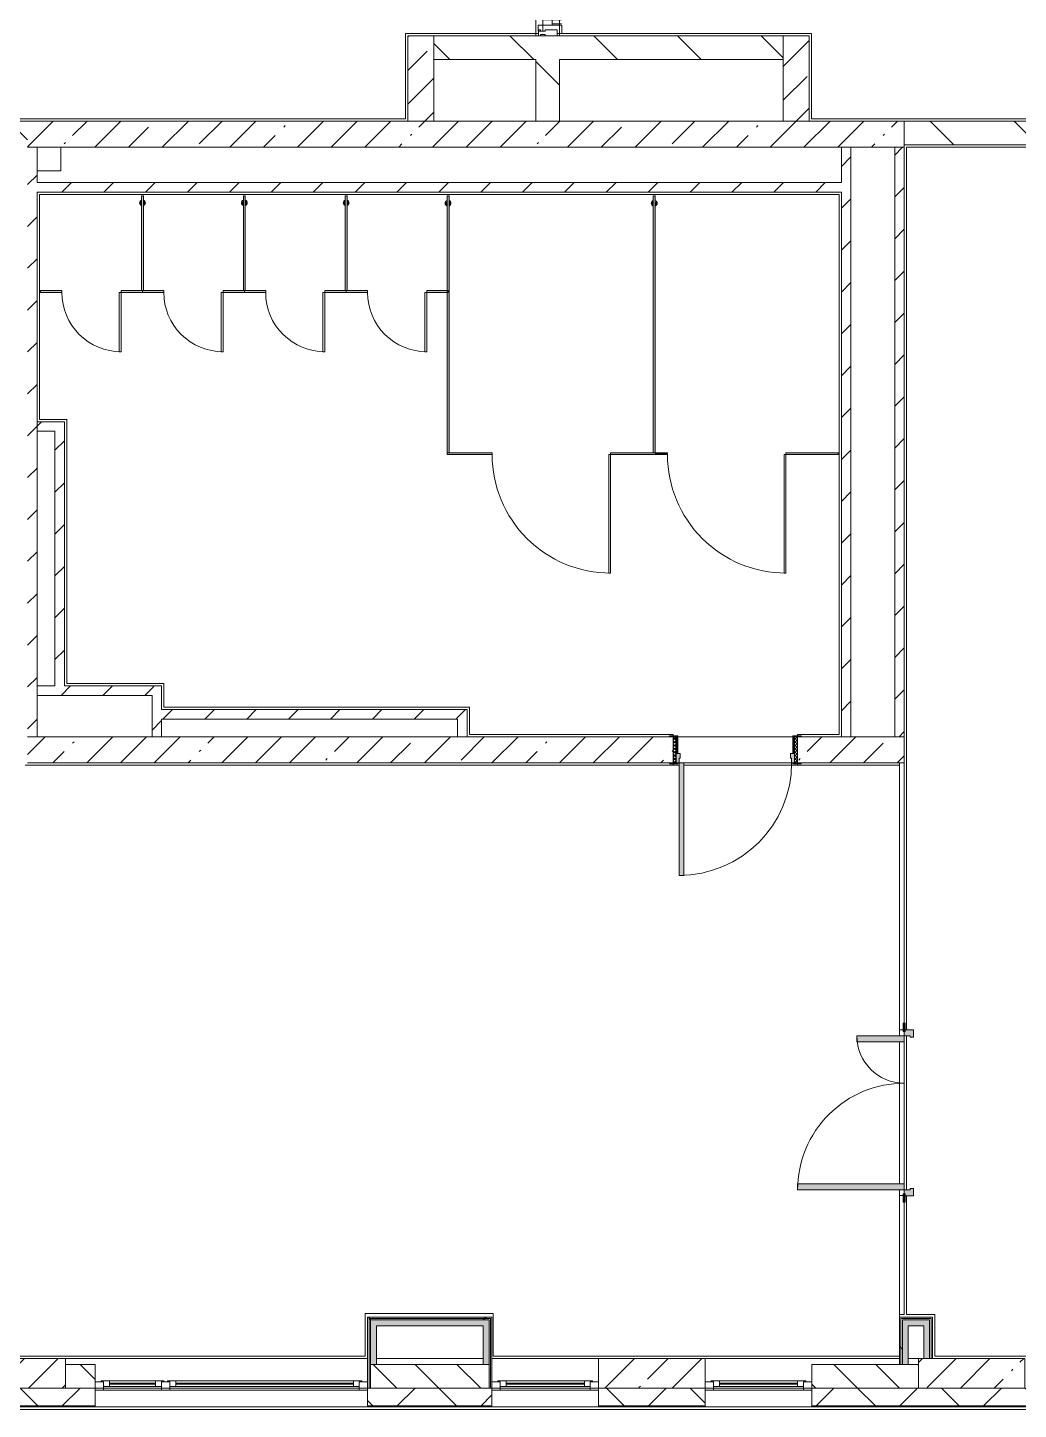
# Model space of a CAD drawing. Header units: millimetres. Extents: x 1311 to 195818, y -8553 to 29000.
# Drawn here: x 163018 to 171382, y -280 to 11389 of the extents above; entities that cross this region are included whole.
import ezdxf

# ---------------------------------------------------------------- set-up
doc = ezdxf.new("R2010")
doc.units = ezdxf.units.MM
for name, color, linetype, lineweight, true_color in [('A-DETL-GENF-4', 7, 'Continuous', 5, 0xaaaaaa), ('A-DOOR-1', 7, 'Continuous', 5, 0xaaaaaa), ('A-DOOR-2', 7, 'Continuous', 5, 0xe2e2e2), ('A-DOOR-FRAM-1', 7, 'Continuous', 5, 0xe2e2e2), ('A-DOOR-FRAM-2', 7, 'Continuous', 5, 0xaaaaaa), ('A-FLOR-1', 7, 'Continuous', 5, 0xaaaaaa), ('A-GENM-1', 7, 'Continuous', 5, 0xe2ddcd), ('I-WALL-2', 7, 'Continuous', 5, 0xe7e7e7)]:
    doc.layers.add(name, color=color, linetype=linetype, lineweight=lineweight, true_color=true_color)
for name, color, linetype, lineweight in [('A-DOOR', 7, 'Continuous', 5), ('A-GENM', 7, 'Continuous', 5), ('A-GLAZ-2', 7, 'Continuous', 5), ('A-GLAZ-CWMG-2', 7, 'Continuous', 5), ('A-WALL', 7, 'Continuous', 9), ('A-WALL-3', 7, 'Continuous', 5), ('I-WALL-4', 7, 'Continuous', 5), ('S-COLS-4', 7, 'Continuous', 5)]:
    doc.layers.add(name, color=color, linetype=linetype, lineweight=lineweight)
pattern_1 = [(45, (68808.4, 0), (-176.7767, 176.7767), [])]
pattern_2 = [(135, (68808.4, 0), (-353.5534, -353.5534), [])]
pattern_3 = [(45, (68808.4, 0), (-285.1231, 285.1231), []), (45, (69093.5, 0), (-285.1231, 285.1231), [504.031, -100.806, 16.764, -84.042])]
pattern_4 = [(45, (68808.4, 0), (-530.33, 530.33), []), (135, (68808.4, 0), (-530.33, -530.33), [])]

# ---------------------------------------------------------------- blocks, each defined once
blk = doc.blocks.new('110_Дверь_СКБ_1Ст_Внутренняя1 - Д-7а_л__950x2100h_Туалет-32220591-1_11_1_птичка')
at = {"layer": 'A-DOOR-1'}
h = blk.add_hatch(dxfattribs=at)
h.set_pattern_fill('FP_127', color=256, style=0, pattern_type=2)
h.set_pattern_definition([(135, (1776.41, 174.685), (-14.14214, -14.14214), []), (225, (1776.41, 174.685), (14.14214, -14.14214), [])])
h.paths.add_polyline_path([(537.5, 110), (512.5, 110), (512.5, -110), (537.5, -110)])
at = {"layer": 'A-DOOR-2'}
h = blk.add_hatch(color=256, dxfattribs=at)
h.paths.add_polyline_path([(512.5, 110), (487.5, 110), (487.5, 70), (477.5, 70), (477.5, 30), (512.5, 30)])
h.paths.add_polyline_path([(-462.5, 110), (-487.5, 110), (-487.5, 30), (-452.5, 30), (-452.5, 70), (-462.5, 70)])
at = {"layer": 'A-DOOR-FRAM-1'}
for points in [[(447.5, 1060), (447.5, 110), (487.5, 112), (487.5, 1060)], [(-499, 118), (-542.5, 118), (-542.5, 110), (-472.5, 110), (-472.5, 118), (-492.5, 118)], [(567.5, 118), (497.5, 118), (497.5, 110), (567.5, 110)], [(-487.5, 30), (-487.5, -110), (-472.5, -110), (-472.5, 30)], [(497.5, 30), (497.5, -110), (512.5, -110), (512.5, 30)], [(-542.5, -110), (-542.5, -118), (-472.5, -118), (-472.5, -110), (-512.5, -110)], [(512.5, -110), (497.5, -110), (497.5, -118), (567.5, -118), (567.5, -110), (537.5, -110)]]:
    blk.add_hatch(color=256, dxfattribs=at).paths.add_polyline_path(points)
at = {"layer": 'A-DOOR-FRAM-2'}
h = blk.add_hatch(dxfattribs=at)
h.set_pattern_fill('FP_128', color=256, style=0, pattern_type=2)
h.set_pattern_definition([(45, (-346.384, 174.685), (-14.1421, 14.1421), []), (135, (-346.384, 174.685), (-14.1421, -14.1421), [])])
h.paths.add_polyline_path([(-512.5, 110), (-512.5, -110), (-487.5, -110), (-487.5, 110)])
at = {"layer": 'A-DOOR-1'}
for p, q in [((487.5, 1060), (447.5, 1060)), ((447.5, 1060), (447.5, 110)), ((487.5, 110), (487.5, 1060)), ((447.5, 110), (487.5, 110))]:
    blk.add_line(p, q, dxfattribs=at)
blk.add_arc((487.5, 110), 950, 90, 180, dxfattribs=at)
at = {"layer": 'A-DOOR-FRAM-2'}
for p, q in [((-472.5, 118), (-542.5, 118)), ((-542.5, 118), (-542.5, 110)), ((-472.5, 110), (-472.5, 118)), ((567.5, 118), (497.5, 118)), ((497.5, 118), (497.5, 110)), ((567.5, 110), (567.5, 118)), ((-542.5, 110), (-472.5, 110)), ((-487.5, 110), (-512.5, 110)), ((-512.5, 110), (-512.5, -110)), ((-462.5, 110), (-487.5, 110)), ((-487.5, 110), (-487.5, 30)), ((-487.5, -110), (-487.5, 110)), ((-472.5, 110), (-487.5, 110)), ((-487.5, 110), (-487.5, 109)), ((-487.5, 109), (-472.5, 109)), ((-487.5, 30), (-452.5, 30)), ((-472.5, 30), (-487.5, 30)), ((-487.5, 30), (-487.5, -110)), ((-472.5, 109), (-472.5, 110)), ((-472.5, -110), (-472.5, 30)), ((-462.5, 70), (-462.5, 110)), ((-452.5, 70), (-462.5, 70)), ((-452.5, 30), (-452.5, 70)), ((487.5, 70), (477.5, 70)), ((477.5, 70), (477.5, 30)), ((477.5, 30), (512.5, 30)), ((487.5, 110), (487.5, 70)), ((512.5, 110), (487.5, 110)), ((512.5, 110), (497.5, 110)), ((497.5, 110), (497.5, 109)), ((497.5, 110), (567.5, 110)), ((497.5, 109), (512.5, 109)), ((512.5, 30), (497.5, 30)), ((497.5, 30), (497.5, -110)), ((512.5, 30), (512.5, 110)), ((537.5, 110), (512.5, 110)), ((512.5, 110), (512.5, -110)), ((512.5, 109), (512.5, 110)), ((512.5, -110), (512.5, 30)), ((537.5, -110), (537.5, 110)), ((-472.5, -110), (-542.5, -110)), ((-542.5, -110), (-542.5, -118)), ((-512.5, -110), (-487.5, -110)), ((-487.5, -110), (-472.5, -110)), ((-472.5, -118), (-472.5, -110)), ((497.5, -110), (512.5, -110)), ((567.5, -110), (497.5, -110)), ((497.5, -110), (497.5, -118)), ((512.5, -110), (537.5, -110)), ((567.5, -118), (567.5, -110)), ((-542.5, -118), (-472.5, -118)), ((497.5, -118), (567.5, -118))]:
    blk.add_line(p, q, dxfattribs=at)
blk = doc.blocks.new('131_Сантехническая перегородка 7 - СП-1-30858579-1_11_1_птичка')
at = {"layer": 'A-GENM-1'}
blk.add_hatch(color=256, dxfattribs=at).paths.add_polyline_path([(2166, 8), (-4, 8), (-4, -8), (2166, -8)])
at = {"layer": 'A-GENM'}
for p, q in [((2166, 8), (-4, 8)), ((-4, 8), (-4, -8)), ((2166, -8), (2166, 8)), ((-4, -8), (2166, -8))]:
    blk.add_line(p, q, dxfattribs=at)
at = {"layer": 'A-GENM', "flags": 128}
for points in [[(71, 8), (71, 9), (71, 9), (70, 9), (70, 10), (70, 10), (69, 11), (69, 11), (68, 12), (68, 12), (67, 12), (67, 13), (66, 13), (66, 13), (65, 14), (65, 14), (64, 14), (64, 14), (63, 14), (62, 15), (62, 15), (61, 15), (61, 15), (60, 15), (59, 15), (59, 15), (58, 15), (58, 15), (57, 15), (56, 15), (56, 15), (55, 15), (55, 15), (54, 14), (54, 14), (53, 14), (52, 14), (52, 13), (51, 13), (51, 13), (50, 13), (50, 12), (49, 12), (49, 11), (48, 11), (48, 11), (48, 10), (47, 10), (47, 9), (46, 9), (46, 8), (46, 8)], [(46, -8), (46, -9), (47, -9), (47, -9), (47, -10), (48, -10), (48, -11), (49, -11), (49, -12), (50, -12), (50, -12), (51, -13), (51, -13), (52, -13), (52, -14), (53, -14), (53, -14), (54, -14), (54, -14), (55, -15), (56, -15), (56, -15), (57, -15), (57, -15), (58, -15), (59, -15), (59, -15), (60, -15), (60, -15), (61, -15), (62, -15), (62, -15), (63, -15), (63, -14), (64, -14), (64, -14), (65, -14), (66, -13), (66, -13), (67, -13), (67, -13), (68, -12), (68, -12), (69, -11), (69, -11), (69, -11), (70, -10), (70, -10), (71, -9), (71, -9), (71, -8), (71, -8)]]:
    blk.add_lwpolyline(points, dxfattribs=at)
at = {"layer": 'A-GENM'}
for radius, start, end in [(24.6, 19.9113, 160.0887), (17.6, 45, 135), (17.6, 45, 135), (15.1, 45, 135), (24.6, 199.9113, 340.0887), (17.6, 225, 315), (17.6, 225, 315), (15.1, 225, 315)]:
    blk.add_arc((59, 0), radius, start, end, dxfattribs=at)
blk = doc.blocks.new('131_Сантехническая перегородка 6 - СП-1-30839354-1_11_1_птичка')
at = {"layer": 'A-GENM-1'}
blk.add_hatch(color=256, dxfattribs=at).paths.add_polyline_path([(800, 8), (0, 8), (0, -8), (800, -8)])
at = {"layer": 'A-GENM'}
for p, q in [((800, 8), (0, 8)), ((0, 8), (0, -8)), ((800, -8), (800, 8)), ((0, -8), (800, -8))]:
    blk.add_line(p, q, dxfattribs=at)
at = {"layer": 'A-GENM', "flags": 128}
for points in [[(71, 8), (71, 9), (71, 9), (70, 9), (70, 10), (70, 10), (69, 11), (69, 11), (68, 12), (68, 12), (67, 12), (67, 13), (66, 13), (66, 13), (65, 14), (65, 14), (64, 14), (64, 14), (63, 14), (62, 15), (62, 15), (61, 15), (61, 15), (60, 15), (59, 15), (59, 15), (58, 15), (58, 15), (57, 15), (56, 15), (56, 15), (55, 15), (55, 15), (54, 14), (54, 14), (53, 14), (52, 14), (52, 13), (51, 13), (51, 13), (50, 13), (50, 12), (49, 12), (49, 11), (48, 11), (48, 11), (48, 10), (47, 10), (47, 9), (46, 9), (46, 8), (46, 8)], [(46, -8), (46, -9), (47, -9), (47, -9), (47, -10), (48, -10), (48, -11), (49, -11), (49, -12), (50, -12), (50, -12), (51, -13), (51, -13), (52, -13), (52, -14), (53, -14), (53, -14), (54, -14), (54, -14), (55, -15), (56, -15), (56, -15), (57, -15), (57, -15), (58, -15), (59, -15), (59, -15), (60, -15), (60, -15), (61, -15), (62, -15), (62, -15), (63, -15), (63, -14), (64, -14), (64, -14), (65, -14), (66, -13), (66, -13), (67, -13), (67, -13), (68, -12), (68, -12), (69, -11), (69, -11), (69, -11), (70, -10), (70, -10), (71, -9), (71, -9), (71, -8), (71, -8)]]:
    blk.add_lwpolyline(points, dxfattribs=at)
at = {"layer": 'A-GENM'}
for radius, start, end in [(24.6, 19.9113, 160.0887), (17.6, 45, 135), (17.6, 45, 135), (15.1, 45, 135), (24.6, 199.9113, 340.0887), (17.6, 225, 315), (17.6, 225, 315), (15.1, 225, 315)]:
    blk.add_arc((59, 0), radius, start, end, dxfattribs=at)
blk = doc.blocks.new('131_Сантехническая перегородка_Дверь МГН - СД-1-30883454-1_11_1_птичка')
at = {"layer": 'A-GENM-1'}
for points in [[(10, 8), (-370, 8), (-367, -8), (10, -8)], [(1390, 8), (1010, 8), (1010, -8), (1390, -8)]]:
    blk.add_hatch(color=256, dxfattribs=at).paths.add_polyline_path(points)
at = {"layer": 'A-DOOR'}
for p, q in [((10, 1008), (26, 1008)), ((10, 8), (10, 1008)), ((26, 8), (26, 1008)), ((10, 8), (26, 8))]:
    blk.add_line(p, q, dxfattribs=at)
blk.add_arc((10, 8), 1000, 360, 90, dxfattribs=at)
at = {"layer": 'A-GENM'}
for p, q in [((10, 8), (-370, 8)), ((-370, 8), (-370, -8)), ((10, -8), (10, 8)), ((1390, 8), (1010, 8)), ((1010, 8), (1010, -8)), ((1390, -8), (1390, 8)), ((-370, -8), (10, -8)), ((1010, -8), (1390, -8))]:
    blk.add_line(p, q, dxfattribs=at)
blk = doc.blocks.new('120_Окно_СКБ_2Ст_Фрамуга сверху - 120_Окно_СКБ_2Ст_2300х2500_h_ ДОО-19727959-1_11_1_птичка')
at = {"layer": 'A-GLAZ-2'}
for p, q in [((-1150, -127), (-1150, -57)), ((-1150, -57), (-1080, -57)), ((1150, -57), (-1150, -57)), ((-1080, -57), (-1080, -127)), ((-1080, -57), (1080, -57)), ((520, -87), (-1080, -87)), ((-1080, -87), (-1080, -127)), ((-1030, -137), (-1030, -87)), ((-1030, -107), (470, -107)), ((470, -137), (470, -87)), ((520, -127), (520, -57)), ((520, -57), (590, -57)), ((520, -127), (520, -87)), ((590, -57), (590, -127)), ((1080, -87), (590, -87)), ((590, -87), (590, -127)), ((640, -137), (640, -87)), ((640, -107), (1030, -107)), ((1030, -137), (1030, -87)), ((1080, -127), (1080, -57)), ((1080, -57), (1150, -57)), ((1080, -127), (1080, -87)), ((1150, -57), (1150, -127)), ((-1080, -127), (-1150, -127)), ((-1150, -127), (-1100, -127)), ((-1080, -127), (-1100, -127)), ((-1100, -127), (-1100, -137)), ((-1100, -137), (540, -137)), ((540, -137), (-1100, -137)), ((470, -117), (-1030, -117)), ((590, -127), (520, -127)), ((540, -127), (520, -127)), ((540, -127), (570, -127)), ((540, -127), (570, -127)), ((540, -137), (540, -127)), ((590, -127), (570, -127)), ((570, -127), (570, -137)), ((570, -137), (1100, -137)), ((1100, -137), (570, -137)), ((1030, -117), (640, -117)), ((1150, -127), (1080, -127)), ((1100, -127), (1080, -127)), ((1100, -127), (1150, -127)), ((1100, -137), (1100, -127))]:
    blk.add_line(p, q, dxfattribs=at)
blk = doc.blocks.new('120_Окно_СКБ_1Ст - 120_Окно_СКБ_1Ст 900х2500_h_ с форточкой-V98-1_11_1_птичка')
at = {"layer": 'A-GLAZ-2'}
for p, q in [((-450, -127), (-450, -57)), ((-450, -57), (-380, -57)), ((450, -57), (-450, -57)), ((-380, -57), (-380, -127)), ((380, -87), (-380, -87)), ((-380, -87), (-380, -127)), ((-330, -137), (-330, -87)), ((-330, -107), (330, -107)), ((330, -137), (330, -87)), ((380, -127), (380, -57)), ((380, -57), (450, -57)), ((380, -127), (380, -87)), ((450, -57), (450, -127)), ((-380, -127), (-450, -127)), ((-450, -127), (-400, -127)), ((-380, -127), (-400, -127)), ((-400, -127), (-400, -137)), ((-400, -137), (400, -137)), ((400, -137), (-400, -137)), ((330, -117), (-330, -117)), ((450, -127), (380, -127)), ((400, -127), (380, -127)), ((400, -127), (450, -127)), ((400, -137), (400, -127))]:
    blk.add_line(p, q, dxfattribs=at)
blk = doc.blocks.new('BSC_Колонна _Прямоугольная - 250х900-23282983-1_11_1_птичка')
at = {"layer": 'S-COLS-4'}
h = blk.add_hatch(dxfattribs=at)
h.set_pattern_fill('FP_161', color=256, style=0, pattern_type=2)
h.set_pattern_definition([(45, (-99480, -25), (-285.1231, 285.1231), []), (45, (-99194.88, -25), (-285.1231, 285.1231), [504.031, -100.806, 16.764, -84.042])])
h.paths.add_polyline_path([(-27, -125), (450, -125), (450, 125), (-450, 125), (-450, -125)])
for p, q in [((450, 125), (-450, 125)), ((-450, 125), (-450, -125)), ((450, -125), (450, 125)), ((-450, -125), (450, -125))]:
    blk.add_line(p, q, dxfattribs=at)
blk = doc.blocks.new('BSC_Колонна _Прямоугольная - 250х900-V135-1_11_1_птичка')
at = {"layer": 'S-COLS-4'}
h = blk.add_hatch(dxfattribs=at)
h.set_pattern_fill('FP_167', color=256, style=0, pattern_type=2)
h.set_pattern_definition([(45, (-94080, -25), (-285.1231, 285.1231), []), (45, (-93794.88, -25), (-285.1231, 285.1231), [504.031, -100.806, 16.764, -84.042])])
h.paths.add_polyline_path([(-196, -125), (450, -125), (450, 125), (-450, 125), (-450, -125)])
for p, q in [((450, 125), (-450, 125)), ((-450, 125), (-450, -125)), ((450, -125), (450, 125)), ((-450, -125), (450, -125))]:
    blk.add_line(p, q, dxfattribs=at)
blk = doc.blocks.new('BSC_Колонна _Прямоугольная - 250х900-V136-1_11_1_птичка')
at = {"layer": 'S-COLS-4'}
h = blk.add_hatch(dxfattribs=at)
h.set_pattern_fill('FP_168', color=256, style=0, pattern_type=2)
h.set_pattern_definition([(45, (-102180, -25), (-285.1231, 285.1231), []), (45, (-101894.88, -25), (-285.1231, 285.1231), [504.031, -100.806, 16.764, -84.042])])
h.paths.add_polyline_path([(58, -125), (450, -125), (450, 125), (-450, 125), (-450, -125)])
for p, q in [((450, 125), (-450, 125)), ((-450, 125), (-450, -125)), ((450, -125), (450, 125)), ((-450, -125), (450, -125))]:
    blk.add_line(p, q, dxfattribs=at)
blk = doc.blocks.new('131_Сантехническая перегородка_Дверь 5 - СД-1-30835617-1_11_1_птичка')
at = {"layer": 'A-GENM-1'}
for points in [[(250, 8), (70, 8), (70, -8), (250, -8)], [(839, 8), (750, 8), (750, -8), (930, -8), (930, 8)]]:
    blk.add_hatch(color=256, dxfattribs=at).paths.add_polyline_path(points)
at = {"layer": 'A-DOOR'}
for p, q in [((266, 508), (250, 508)), ((250, 8), (250, 508)), ((266, 8), (266, 508)), ((266, 8), (250, 8))]:
    blk.add_line(p, q, dxfattribs=at)
blk.add_arc((250, 8), 500, 360, 90, dxfattribs=at)
at = {"layer": 'A-GENM'}
for p, q in [((250, 8), (70, 8)), ((70, 8), (70, -8)), ((250, -8), (250, 8)), ((930, 8), (750, 8)), ((750, 8), (750, -8)), ((930, -8), (930, 8)), ((70, -8), (250, -8)), ((750, -8), (930, -8))]:
    blk.add_line(p, q, dxfattribs=at)
blk = doc.blocks.new('120_Окно_СКБ_1Ст - 120_Окно_СКБ_1Ст 900х2500_h_ с форточкой-22876038-1_11_1_птичка')
at = {"layer": 'A-GLAZ-2'}
for p, q in [((-450, -127), (-450, -57)), ((-450, -57), (-380, -57)), ((450, -57), (-450, -57)), ((-380, -57), (-380, -127)), ((380, -87), (-380, -87)), ((-380, -87), (-380, -127)), ((-330, -137), (-330, -87)), ((-330, -107), (330, -107)), ((330, -137), (330, -87)), ((380, -127), (380, -57)), ((380, -57), (450, -57)), ((380, -127), (380, -87)), ((450, -57), (450, -127)), ((-380, -127), (-450, -127)), ((-450, -127), (-400, -127)), ((-380, -127), (-400, -127)), ((-400, -127), (-400, -137)), ((-400, -137), (400, -137)), ((400, -137), (-400, -137)), ((330, -117), (-330, -117)), ((450, -127), (380, -127)), ((400, -127), (380, -127)), ((400, -127), (450, -127)), ((400, -137), (400, -127))]:
    blk.add_line(p, q, dxfattribs=at)
blk = doc.blocks.new('110_Дверь_СКБ_2Ст - Д-5_п__в составе перегородки _не входит в спец__-32680960-1_11_1_птичка')
at = {"layer": 'A-DOOR-2'}
for points in [[(-638, 0), (-588, 0), (-588, 901), (-638, 901), (-638, 40)], [(612, 0), (662, 0), (662, 401), (612, 401), (612, 40)]]:
    blk.add_hatch(color=256, dxfattribs=at).paths.add_polyline_path(points)
h = blk.add_hatch(color=256, dxfattribs=at)
h.paths.add_polyline_path([(-688, 0), (-688, -79), (-628, -79), (-628, -49), (-638, -49), (-638, 0)])
h.paths.add_polyline_path([(652, -79), (712, -79), (712, 0), (662, 0), (662, -49), (652, -49)])
at = {"layer": 'A-DOOR-FRAM-1'}
for points in [[(-743, 3), (-743, 0), (-672, 0), (-672, 8), (-743, 8)], [(698, 0), (768, 0), (768, 8), (698, 8)], [(-743, -9), (-688, -9), (-688, -1), (-743, -1)], [(712, -9), (768, -9), (768, -1), (712, -1)]]:
    blk.add_hatch(color=256, dxfattribs=at).paths.add_polyline_path(points)
at = {"layer": 'A-DOOR-1'}
for p, q in [((-638, 901), (-638, 0)), ((-588, 901), (-638, 901)), ((-588, 0), (-588, 901)), ((662, 401), (612, 401)), ((612, 401), (612, 0)), ((662, 0), (662, 401)), ((-638, 0), (-588, 0)), ((612, 0), (662, 0))]:
    blk.add_line(p, q, dxfattribs=at)
for centre, radius, start, end in [((-638, 0), 900, 0, 90), ((662, 0), 400, 90, 180)]:
    blk.add_arc(centre, radius, start, end, dxfattribs=at)
at = {"layer": 'A-DOOR-FRAM-2'}
for p, q in [((-672, 8), (-743, 8)), ((-743, 8), (-743, 0)), ((-743, 0), (-672, 0)), ((-638, 0), (-688, 0)), ((-688, 0), (-688, -79)), ((-672, 0), (-688, 0)), ((-688, 0), (-688, -1)), ((-672, 0), (-672, 8)), ((-672, -1), (-672, 0)), ((-638, -49), (-638, 0)), ((662, 0), (662, -49)), ((712, 0), (662, 0)), ((768, 8), (698, 8)), ((698, 8), (698, 0)), ((712, 0), (698, 0)), ((698, 0), (698, -1)), ((698, 0), (768, 0)), ((712, -79), (712, 0)), ((712, -1), (712, 0)), ((768, 0), (768, 8)), ((-672, -1), (-743, -1)), ((-743, -1), (-743, -9)), ((-743, -9), (-672, -9)), ((-688, -79), (-628, -79)), ((-688, -1), (-672, -1)), ((-672, -9), (-672, -1)), ((-628, -49), (-638, -49)), ((-628, -79), (-628, -49)), ((662, -49), (652, -49)), ((652, -49), (652, -79)), ((652, -79), (712, -79)), ((698, -1), (712, -1)), ((768, -1), (698, -1)), ((698, -1), (698, -9)), ((698, -9), (768, -9)), ((768, -9), (768, -1))]:
    blk.add_line(p, q, dxfattribs=at)
blk = doc.blocks.new('131_Сантехническая перегородка_Дверь 5 - СД-1-V189-1_11_1_птичка')
at = {"layer": 'A-GENM-1'}
for points in [[(250, 8), (78, 8), (78, -8), (250, -8)], [(922, 8), (750, 8), (750, -8), (930, -8), (930, 8)]]:
    blk.add_hatch(color=256, dxfattribs=at).paths.add_polyline_path(points)
at = {"layer": 'A-DOOR'}
for p, q in [((266, 508), (250, 508)), ((250, 8), (250, 508)), ((266, 8), (266, 508)), ((266, 8), (250, 8))]:
    blk.add_line(p, q, dxfattribs=at)
blk.add_arc((250, 8), 500, 360, 90, dxfattribs=at)
at = {"layer": 'A-GENM'}
for p, q in [((250, 8), (70, 8)), ((70, 8), (70, -8)), ((250, -8), (250, 8)), ((930, 8), (750, 8)), ((750, 8), (750, -8)), ((930, -8), (930, 8)), ((70, -8), (250, -8)), ((750, -8), (930, -8))]:
    blk.add_line(p, q, dxfattribs=at)
blk = doc.blocks.new('131_Сантехническая перегородка_Дверь МГН 2 - СД-1-30897608-1_11_1_птичка')
at = {"layer": 'A-GENM-1'}
for points in [[(-270, 8), (-430, 8), (-430, -8), (10, -8), (10, 8)], [(1010, 8), (1010, -8), (1110, -8), (1110, 8)]]:
    blk.add_hatch(color=256, dxfattribs=at).paths.add_polyline_path(points)
at = {"layer": 'A-DOOR'}
for p, q in [((10, 1008), (26, 1008)), ((10, 8), (10, 1008)), ((26, 8), (26, 1008)), ((10, 8), (26, 8))]:
    blk.add_line(p, q, dxfattribs=at)
blk.add_arc((10, 8), 1000, 360, 90, dxfattribs=at)
at = {"layer": 'A-GENM'}
for p, q in [((10, 8), (-430, 8)), ((-430, 8), (-430, -8)), ((10, -8), (10, 8)), ((1110, 8), (1010, 8)), ((1010, 8), (1010, -8)), ((1110, -8), (1110, 8)), ((-430, -8), (10, -8)), ((1010, -8), (1110, -8))]:
    blk.add_line(p, q, dxfattribs=at)
blk = doc.blocks.new('Дверь_Витражная_остекление_ - ВВ-7 остекление-32349468-1_11_1_птичка')
at = {"layer": 'A-DETL-GENF-4'}
for p, q in [((-815, -20), (-860, -20)), ((-860, -177), (-860, -20)), ((-815, -20), (-860, -20)), ((-860, -20), (-860, -177)), ((-860, -100), (-815, -100)), ((-850, -177), (-850, -100)), ((-815, -177), (-815, -20)), ((-815, -177), (-815, -20)), ((-806, -177), (-806, -100)), ((856, -800), (856, -100)), ((865, -880), (865, -20)), ((865, -20), (865, -880)), ((900, -100), (865, -100)), ((900, -800), (900, -140)), ((910, -880), (910, -140)), ((910, -880), (910, -140)), ((910, -800), (865, -800)), ((910, -880), (865, -880)), ((865, -880), (910, -880))]:
    blk.add_line(p, q, dxfattribs=at)
at = {"layer": 'A-DOOR-1'}
for p, q in [((-910, 20), (-860, 20)), ((-910, -20), (-910, 20)), ((-860, 20), (-860, -20)), ((860, 20), (910, 20)), ((860, -20), (860, 20)), ((910, 20), (910, -20)), ((-860, -20), (-910, -20)), ((-860, -177), (-860, -20)), ((860, -880), (860, -20)), ((910, -20), (860, -20))]:
    blk.add_line(p, q, dxfattribs=at)
for centre, start, end in [((-860, -20), 275.9846, 0), ((860, -20), 180, 196.2865), ((860, -20), 225.3923, 270)]:
    blk.add_arc(centre, 860, start, end, dxfattribs=at)
blk = doc.blocks.new('Прямоугольный импост - Импост структурный с накладкой - 160мм Темный-V204-1_11_1_птичка')
at = {"layer": 'A-GLAZ-CWMG-2'}
for p, q in [((-50, 0), (-50, 17)), ((-50, 17), (0, 17)), ((-40, 0), (-50, 0)), ((-40, -40), (-40, 0)), ((0, 0), (-10, 0)), ((-10, 0), (-10, -40)), ((0, 17), (0, 0)), ((-50, -140), (-50, -40)), ((-50, -40), (-40, -40)), ((-10, -40), (0, -40)), ((0, -40), (0, -140)), ((0, -140), (-50, -140))]:
    blk.add_line(p, q, dxfattribs=at)

msp = doc.modelspace()

# ---------------------------------------------------------------- hatches: boundary and pattern name
at = {"layer": 'A-WALL-3'}
h = msp.add_hatch(dxfattribs=at)
h.set_pattern_fill('FP_102', color=256, style=0, pattern_type=2)
h.set_pattern_definition([(135, (68808.4, 0), (-176.7767, -176.7767), [])])
h.paths.add_polyline_path([(192538.4, -100), (192538.4, 100), (192338.4, 100), (192338.4, -100), (192397.3, -100)])
h.paths.add_polyline_path([(160835.3, -100), (161538.4, -100), (161538.4, 100), (160738.4, 100), (160738.4, -100)])
h.paths.add_polyline_path([(163588.4, -100), (163588.4, 100), (163338.4, 100), (163338.4, -100)])
h.paths.add_polyline_path([(165913.4, -100), (166913.4, -100), (166913.4, 100), (165913.4, 100), (165913.4, 70.9)])
h.paths.add_polyline_path([(169638.4, -100), (170538.4, -100), (170538.4, 100), (169638.4, 100), (169638.4, 82.2)])
h.paths.add_polyline_path([(171688.4, -100), (171688.4, 100), (171438.4, 100), (171438.4, -100)])
h.paths.add_polyline_path([(173988.4, -100), (175038.4, -100), (175038.4, 100), (173988.4, 100), (173988.4, -27.9)])
h.paths.add_polyline_path([(189938.4, -100), (190038.4, -100), (190038.4, 100), (189938.4, 100), (189938.4, -11)])
h.paths.add_polyline_path([(178378.4, -100), (178638.4, -100), (178638.4, 100), (178288.4, 100), (178288.4, -100), (178358.4, -100)])
h.paths.add_polyline_path([(188138.4, -100), (188138.4, 100), (187638.4, 100), (187638.4, -100), (187755.8, -100)])
h.paths.add_polyline_path([(179538.4, -100), (180438.4, -100), (180438.4, 100), (179538.4, 100), (179538.4, -55)])
h.paths.add_polyline_path([(182488.4, -100), (182488.4, 100), (182238.4, 100), (182238.4, -100)])
h.paths.add_polyline_path([(185838.4, -100), (185838.4, 100), (184788.4, 100), (184788.4, -100), (184971, -100)])
h = msp.add_hatch(dxfattribs=at)
h.set_pattern_fill('FP_120', color=256, style=0, pattern_type=2)
h.set_pattern_definition([(45, (68808.4, 0), (-353.5534, 353.5534), []), (135, (68808.4, 0), (-353.5534, -353.5534), [])])
h.paths.add_polyline_path([(189038.4, -250), (190038.4, -250), (190038.4, -100), (189038.4, -100), (189038.4, -210)])
h.paths.add_polyline_path([(158018.4, -250), (159838.4, -250), (159838.4, -100), (158018.4, -100)])
h.paths.add_polyline_path([(192338.4, -250), (193888.4, -250), (193888.4, -100), (192338.4, -100), (192338.4, -210)])
h.paths.add_polyline_path([(179538.4, -250), (180438.4, -250), (180438.4, -100), (179538.4, -100), (179538.4, -210)])
h.paths.add_polyline_path([(176158.4, -250), (176838.4, -250), (176838.4, -100), (175938.4, -100), (175938.4, -250), (176038.4, -250)])
h.paths.add_polyline_path([(181338.4, -250), (182488.4, -250), (182488.4, -100), (181338.4, -100), (181338.4, -210)])
h.paths.add_polyline_path([(184788.4, -250), (185838.4, -250), (185838.4, -100), (184788.4, -100), (184788.4, -210)])
h.paths.add_polyline_path([(186738.4, -250), (188138.4, -250), (188138.4, -100), (186738.4, -100), (186738.4, -210)])
h.paths.add_polyline_path([(178472.9, -250), (178638.4, -250), (178638.4, -100), (178288.4, -100), (178288.4, -250)])
h.paths.add_polyline_path([(163588.4, -250), (163588.4, -100), (162438.4, -100), (162438.4, -250), (162691.9, -250)])
h.paths.add_polyline_path([(174759.7, -250), (175038.4, -250), (175038.4, -100), (173988.4, -100), (173988.4, -250)])
h.paths.add_polyline_path([(165888.4, -250), (166938.4, -250), (166938.4, -100), (165888.4, -100), (165888.4, -210)])
h.paths.add_polyline_path([(171046.6, -250), (171688.4, -250), (171688.4, -100), (169638.4, -100), (169638.4, -250), (170118.3, -250)])
h.paths.add_polyline_path([(168738.4, -250), (168738.4, -100), (167838.4, -100), (167838.4, -250), (168261.7, -250)])
h.paths.add_polyline_path([(160835.3, -250), (161538.4, -250), (161538.4, -100), (160738.4, -100), (160738.4, -250)])
at = {"layer": 'I-WALL-2'}
for points in [[(165913.4, 100), (165963.4, 100), (165963.4, 475), (165913.4, 475), (165913.4, 113.3)], [(166863.4, 425), (166913.4, 425), (166913.4, 475), (165963.4, 475), (165963.4, 425), (166405.1, 425)], [(170403.4, 100), (170453.4, 100), (170453.4, 475), (170403.4, 475), (170403.4, 150)], [(170583.4, 425), (170633.4, 425), (170633.4, 475), (170453.4, 475), (170453.4, 425), (170582.4, 425)], [(166913.4, 100), (166913.4, 425), (166863.4, 425), (166863.4, 100)], [(170633.4, 150), (170633.4, 425), (170583.4, 425), (170583.4, 150)]]:
    msp.add_hatch(color=256, dxfattribs=at).paths.add_polyline_path(points)
at = {"layer": 'I-WALL-4'}
h = msp.add_hatch(dxfattribs=at)
h.set_pattern_fill('FP_119', color=256, style=0, pattern_type=2)
h.set_pattern_definition(pattern_2)
h.paths.add_polyline_path([(167508.4, 10600), (167508.4, 11320), (167308.4, 11320), (167308.4, 10600)])
h.paths.add_polyline_path([(167508.4, 13220), (167508.4, 13400), (167308.4, 13400), (167308.4, 13220), (167424.8, 13220)])
h = msp.add_hatch(dxfattribs=at)
h.set_pattern_fill('FP_101', color=256, style=0, pattern_type=2)
h.set_pattern_definition(pattern_3)
h.paths.add_polyline_path([(166228.7, 10600), (166447.4, 10600), (166447.4, 11320), (166227.4, 11320), (166227.4, 10600)])
h = msp.add_hatch(dxfattribs=at)
h.set_pattern_fill('FP_119', color=256, style=0, pattern_type=2)
h.set_pattern_definition(pattern_2)
h.paths.add_polyline_path([(167308.4, 11120), (167308.4, 11320), (166447.4, 11320), (166447.4, 11120)])
h = msp.add_hatch(dxfattribs=at)
h.set_pattern_fill('FP_119', color=256, style=0, pattern_type=2)
h.set_pattern_definition(pattern_2)
h.paths.add_polyline_path([(167528.4, 11120), (169397.4, 11120), (169397.4, 11320), (167508.4, 11320), (167508.4, 11120)])
h = msp.add_hatch(dxfattribs=at)
h.set_pattern_fill('FP_101', color=256, style=0, pattern_type=2)
h.set_pattern_definition(pattern_3)
h.paths.add_polyline_path([(169617.4, 10600), (169617.4, 11320), (169397.4, 11320), (169397.4, 10600)])
h = msp.add_hatch(dxfattribs=at)
h.set_pattern_fill('FP_119', color=256, style=0, pattern_type=2)
h.set_pattern_definition(pattern_2)
h.paths.add_polyline_path([(175918.4, 10400), (175938.4, 10400), (175938.4, 10600), (173903.4, 10600), (173903.4, 10400), (175688, 10400)])
h.paths.add_polyline_path([(170438.4, 10400), (172453.4, 10400), (172453.4, 10600), (170418.4, 10600), (170418.4, 10400)])
h.paths.add_polyline_path([(160758.4, 10400), (161318.4, 10400), (161318.4, 10600), (160193.4, 10600), (160193.4, 10400), (160738.4, 10400)])
h.paths.add_polyline_path([(158768.4, 10400), (158793.4, 10400), (158793.4, 10600), (158418.4, 10600), (158418.4, 10400), (158738.4, 10400)])
h.paths.add_polyline_path([(162691.9, 10400), (163018.4, 10400), (163018.4, 10600), (162268.4, 10600), (162268.4, 10400), (162298.4, 10400)])
h = msp.add_hatch(dxfattribs=at)
h.set_pattern_fill('FP_101', color=256, style=0, pattern_type=2)
h.set_pattern_definition(pattern_3)
h.paths.add_polyline_path([(170118.3, 10380), (170418.4, 10380), (170418.4, 10600), (163018.4, 10600), (163018.4, 10380), (169637.4, 10380)])
h = msp.add_hatch(dxfattribs=at)
h.set_pattern_fill('FP_118', color=256, style=0, pattern_type=2)
h.set_pattern_definition(pattern_1)
h.paths.add_polyline_path([(163098.4, 5400), (163098.4, 10380), (163018.4, 10380), (163018.4, 5400)])
h = msp.add_hatch(dxfattribs=at)
h.set_pattern_fill('FP_118', color=256, style=0, pattern_type=2)
h.set_pattern_definition(pattern_1)
h.paths.add_polyline_path([(169968.4, 5400), (169968.4, 10380), (169888.4, 10380), (169888.4, 5400)])
h = msp.add_hatch(dxfattribs=at)
h.set_pattern_fill('FP_118', color=256, style=0, pattern_type=2)
h.set_pattern_definition(pattern_1)
h.paths.add_polyline_path([(170338.4, 5400), (170418.4, 5400), (170418.4, 10380), (170338.4, 10380), (170338.4, 5423.5)])
h = msp.add_hatch(dxfattribs=at)
h.set_pattern_fill('FP_118', color=256, style=0, pattern_type=2)
h.set_pattern_definition(pattern_1)
h.paths.add_polyline_path([(164548.5, 10000), (169888.4, 10000), (169888.4, 10080), (163098.4, 10078), (163098.4, 10000), (163541.4, 10000)])
h = msp.add_hatch(dxfattribs=at)
h.set_pattern_fill('FP_118', color=256, style=0, pattern_type=2)
h.set_pattern_definition(pattern_1)
h.paths.add_polyline_path([(163098.4, 7980), (163328.4, 7980), (163328.4, 8060), (163098.4, 8060)])
h = msp.add_hatch(dxfattribs=at)
h.set_pattern_fill('FP_118', color=256, style=0, pattern_type=2)
h.set_pattern_definition(pattern_1)
h.paths.add_polyline_path([(163328.4, 5830), (163328.4, 7980), (163248.4, 7980), (163248.4, 5830)])
h = msp.add_hatch(dxfattribs=at)
h.set_pattern_fill('FP_118', color=256, style=0, pattern_type=2)
h.set_pattern_definition(pattern_1)
h.paths.add_polyline_path([(161238.4, 6620), (161268.4, 6620), (161268.4, 6700), (160838.4, 6700), (160838.4, 6620), (161218.4, 6620)])
h.paths.add_polyline_path([(162998.4, 6620), (163018.4, 6620), (163018.4, 6700), (162218.4, 6700), (162218.4, 6620), (162691.9, 6620)])
h = msp.add_hatch(dxfattribs=at)
h.set_pattern_fill('FP_118', color=256, style=0, pattern_type=2)
h.set_pattern_definition(pattern_1)
h.paths.add_polyline_path([(164068.4, 5750), (164068.4, 5830), (163098.4, 5830), (163098.4, 5750), (163348.4, 5750)])
h = msp.add_hatch(dxfattribs=at)
h.set_pattern_fill('FP_118', color=256, style=0, pattern_type=2)
h.set_pattern_definition(pattern_1)
h.paths.add_polyline_path([(164068.4, 5400), (164148.4, 5400), (164148.4, 5830), (164068.4, 5830), (164068.4, 5650)])
h = msp.add_hatch(dxfattribs=at)
h.set_pattern_fill('FP_118', color=256, style=0, pattern_type=2)
h.set_pattern_definition(pattern_1)
h.paths.add_polyline_path([(166648.4, 5550), (166648.4, 5630), (164148.4, 5630), (164148.4, 5550), (166405.1, 5550)])
h = msp.add_hatch(dxfattribs=at)
h.set_pattern_fill('FP_118', color=256, style=0, pattern_type=2)
h.set_pattern_definition(pattern_1)
h.paths.add_polyline_path([(166728.4, 5400), (166728.4, 5630), (166648.4, 5630), (166648.4, 5400)])
h = msp.add_hatch(dxfattribs=at)
h.set_pattern_fill('FP_101', color=256, style=0, pattern_type=2)
h.set_pattern_definition(pattern_3)
h.paths.add_polyline_path([(170378.4, 5180), (170418.4, 5180), (170418.4, 5400), (169518.4, 5400), (169518.4, 5180), (170338.4, 5180)])
h.paths.add_polyline_path([(163348.4, 5180), (168468.4, 5180), (168468.4, 5400), (163018.4, 5400), (163018.4, 5180), (163028.3, 5180)])
h = msp.add_hatch(dxfattribs=at)
h.set_pattern_fill('FP_212', color=256, style=0, pattern_type=2)
h.set_pattern_definition(pattern_4)
h.paths.add_polyline_path([(165900.9, -100), (165900.9, 500), (165888.4, 500), (165888.4, -100)])
h = msp.add_hatch(dxfattribs=at)
h.set_pattern_fill('FP_212', color=256, style=0, pattern_type=2)
h.set_pattern_definition(pattern_4)
h.paths.add_polyline_path([(165900.9, 487.5), (166938.4, 487.5), (166938.4, 500), (165900.9, 500)])
h = msp.add_hatch(dxfattribs=at)
h.set_pattern_fill('FP_212', color=256, style=0, pattern_type=2)
h.set_pattern_definition(pattern_4)
h.paths.add_polyline_path([(165913.4, -100), (165913.4, 487.5), (165900.9, 487.5), (165900.9, -100)])
h = msp.add_hatch(dxfattribs=at)
h.set_pattern_fill('FP_212', color=256, style=0, pattern_type=2)
h.set_pattern_definition(pattern_4)
h.paths.add_polyline_path([(165925.9, 475), (166925.9, 475), (166925.9, 487.5), (165913.4, 487.5), (165913.4, 475)])
h = msp.add_hatch(dxfattribs=at)
h.set_pattern_fill('FP_212', color=256, style=0, pattern_type=2)
h.set_pattern_definition(pattern_4)
h.paths.add_polyline_path([(170378.4, 100), (170390.9, 100), (170390.9, 500), (170378.4, 500), (170378.4, 150)])
h = msp.add_hatch(dxfattribs=at)
h.set_pattern_fill('FP_212', color=256, style=0, pattern_type=2)
h.set_pattern_definition(pattern_4)
h.paths.add_polyline_path([(170390.9, 100), (170403.4, 100), (170403.4, 487.5), (170390.9, 487.5), (170390.9, 150)])
h = msp.add_hatch(dxfattribs=at)
h.set_pattern_fill('FP_212', color=256, style=0, pattern_type=2)
h.set_pattern_definition(pattern_4)
h.paths.add_polyline_path([(170633.4, 150), (170645.9, 150.5), (170645.9, 475), (170633.4, 475), (170633.4, 151)])
h = msp.add_hatch(dxfattribs=at)
h.set_pattern_fill('FP_212', color=256, style=0, pattern_type=2)
h.set_pattern_definition(pattern_4)
h.paths.add_polyline_path([(170647.8, 150), (170658.4, 150), (170658.4, 487.5), (170645.9, 487.5), (170645.9, 150)])

# ---------------------------------------------------------------- linework, layer by layer
at = {"layer": 'A-FLOR-1'}
for p, q in [((166207.4, 10620), (166207.4, 11340)), ((166207.4, 11340), (167331, 11340)), ((167488, 11340), (169637.4, 11340)), ((167528.4, 11340), (167528.4, 11408.7)), ((169637.4, 11340), (169637.4, 10620)), ((160143.4, 10620), (166207.4, 10620)), ((169637.4, 10620), (172528.4, 10620)), ((163298.4, 10380), (163298.4, 10180)), ((172453.4, 10380), (170438.4, 10380)), ((170438.4, 10380), (170438.4, 2925)), ((163298.4, 10180), (163098.4, 10180)), ((169868.4, 9980), (163118.4, 9980)), ((163118.4, 9980), (163118.4, 8080)), ((169868.4, 5420), (169868.4, 9980)), ((163118.4, 8080), (163348.4, 8080)), ((163348.4, 8080), (163348.4, 5850)), ((163348.4, 5850), (164168.4, 5850)), ((164168.4, 5850), (164168.4, 5650)), ((164168.4, 5650), (166748.4, 5650)), ((166748.4, 5650), (166748.4, 5420)), ((166748.4, 5420), (168468.4, 5420)), ((168468.4, 5420), (168468.4, 5408)), ((169518.4, 5420), (169868.4, 5420)), ((169518.4, 5408), (169518.4, 5420)), ((168518.4, 5160), (162998.4, 5160)), ((168468.4, 5172), (168468.4, 5160)), ((170378.4, 5160), (168558.4, 5160)), ((169518.4, 5160), (169518.4, 5172)), ((170378.4, 2875), (170378.4, 2925)), ((170438.4, 2875), (170438.4, 1575)), ((170378.4, 1525), (170378.4, 1575)), ((170438.4, 1525), (170438.4, 521.2)), ((165868.4, 170), (165868.4, 530)), ((165868.4, 530), (166948.4, 530)), ((166948.4, 530), (166948.4, 170)), ((170378.4, 500), (170378.4, 521)), ((170438.4, 521.2), (170678.4, 521.2)), ((170678.4, 521.2), (170678.4, 170)), ((161254.4, 170), (165868.4, 170)), ((166948.4, 170), (170378.4, 170)), ((170678.4, 170), (174318.4, 170))]:
    msp.add_line(p, q, dxfattribs=at)
at = {"layer": 'A-WALL'}
for p, q in [((166447.4, 11320), (166447.4, 11120)), ((169397.4, 11120), (169397.4, 11320)), ((167308.4, 10600), (167508.4, 10600)), ((170418.4, 10400), (170418.4, 10600)), ((163018.4, 5400), (163098.4, 5400)), ((169888.4, 5400), (169968.4, 5400)), ((170338.4, 5400), (170418.4, 5400)), ((170418.4, 5180), (170378.4, 5180)), ((165900.9, 487.5), (165900.9, -100)), ((166925.9, 487.5), (165900.9, 487.5)), ((165913.4, 475), (165913.4, -100)), ((166913.4, 475), (165913.4, 475)), ((166913.4, -100), (166913.4, 475)), ((166925.9, -100), (166925.9, 487.5)), ((170390.9, 487.5), (170390.9, 100)), ((170645.9, 487.5), (170390.9, 487.5)), ((170403.4, 475), (170403.4, 100)), ((170633.4, 475), (170403.4, 475)), ((170633.4, 150), (170633.4, 475)), ((170645.9, 150), (170645.9, 487.5)), ((165913.4, 100), (165963.4, 100)), ((166863.4, 100), (166913.4, 100)), ((163338.4, -100), (163588.4, -100)), ((163588.4, -100), (163338.4, -100)), ((166938.4, -100), (165888.4, -100)), ((165913.4, -100), (166913.4, -100)), ((169638.4, -100), (170538.4, -100)), ((170538.4, -100), (169638.4, -100)), ((162438.4, -250), (163588.4, -250)), ((162438.4, -253), (163588.4, -253)), ((165888.4, -250), (166938.4, -250)), ((165888.4, -253), (166938.4, -253)), ((167838.4, -250), (168738.4, -250)), ((167838.4, -253), (168738.4, -253)), ((169638.4, -250), (171688.4, -250)), ((169638.4, -253), (171688.4, -253))]:
    msp.add_line(p, q, dxfattribs=at)
at = {"layer": 'A-WALL-3'}
for p, q in [((163588.4, 100), (163338.4, 100)), ((163588.4, -258), (163588.4, 100)), ((165888.4, 100), (165888.4, -258)), ((166863.4, 100), (165963.4, 100)), ((166938.4, -258), (166938.4, 100)), ((170538.4, 100), (169638.4, 100)), ((169638.4, 100), (169638.4, -258)), ((163588.4, -100), (165888.4, -100)), ((166938.4, -100), (167838.4, -100)), ((167838.4, -100), (167838.4, -258)), ((168738.4, -258), (168738.4, -100)), ((168738.4, -100), (169638.4, -100)), ((176838.4, -280), (157988.4, -280)), ((161538.4, -258), (176838.4, -258))]:
    msp.add_line(p, q, dxfattribs=at)
at = {"layer": 'I-WALL-4'}
for p, q in [((167508.4, 13400), (167508.4, 11320)), ((167308.4, 11320), (167308.4, 11457.1)), ((169617.4, 11320), (166227.4, 11320)), ((166227.4, 11320), (166227.4, 10600)), ((169617.4, 10600), (169617.4, 11320)), ((166447.4, 11120), (167308.4, 11120)), ((166447.4, 10600), (166447.4, 11120)), ((167308.4, 11120), (167308.4, 10600)), ((167508.4, 10600), (167508.4, 11120)), ((167508.4, 11120), (169397.4, 11120)), ((169397.4, 11120), (169397.4, 10600)), ((167308.4, 10600), (162298.4, 10600)), ((172423.4, 10600), (167508.4, 10600)), ((170418.4, 2980), (170418.4, 10400)), ((170418.4, 10400), (172423.4, 10400)), ((163018.4, 10380), (170418.4, 10380)), ((163098.4, 10080), (163098.4, 10380)), ((169888.4, 10380), (169888.4, 10080)), ((169968.4, 5400), (169968.4, 10380)), ((170338.4, 10380), (170338.4, 5400)), ((169888.4, 10080), (163098.4, 10080)), ((163098.4, 5400), (163098.4, 10000)), ((163098.4, 10000), (169888.4, 10000)), ((169888.4, 10000), (169888.4, 5400)), ((163328.4, 8060), (163098.4, 8060)), ((163328.4, 5830), (163328.4, 8060)), ((163098.4, 7980), (163248.4, 7980)), ((163248.4, 7980), (163248.4, 5830)), ((163248.4, 5830), (163098.4, 5830)), ((163098.4, 5750), (164068.4, 5750)), ((164148.4, 5830), (163328.4, 5830)), ((164068.4, 5750), (164068.4, 5400)), ((164148.4, 5630), (164148.4, 5830)), ((166728.4, 5630), (164148.4, 5630)), ((166728.4, 5400), (166728.4, 5630)), ((164148.4, 5550), (166648.4, 5550)), ((164148.4, 5400), (164148.4, 5550)), ((166648.4, 5550), (166648.4, 5400)), ((168438.4, 5400), (163098.4, 5400)), ((168508.4, 5400), (169478.4, 5400)), ((169888.4, 5400), (169548.4, 5400)), ((170338.4, 5400), (169968.4, 5400)), ((163018.4, 5180), (168438.4, 5180)), ((169468.4, 5180), (168558.4, 5180)), ((169548.4, 5180), (170378.4, 5180)), ((170378.4, 5180), (170378.4, 2925)), ((170378.4, 2925), (170410.4, 2925)), ((170378.4, 1625), (170378.4, 2825)), ((170418.4, 2825), (170418.4, 1625)), ((170378.4, 1525), (170378.4, 521)), ((170410.4, 1525), (170378.4, 1525)), ((170418.4, 521), (170418.4, 1470)), ((165888.4, 500), (165888.4, 100)), ((166938.4, 500), (165888.4, 500)), ((166938.4, 100), (166938.4, 500)), ((170378.4, 521), (170418.4, 521)), ((170378.4, 500), (170378.4, 100)), ((170658.4, 500), (170378.4, 500)), ((170658.4, 150), (170658.4, 500)), ((165963.4, 100), (165963.4, 425)), ((165963.4, 425), (166863.4, 425)), ((166863.4, 425), (166863.4, 100)), ((170453.4, 100), (170453.4, 425)), ((170453.4, 425), (170583.4, 425)), ((170583.4, 425), (170583.4, 150)), ((163338.4, 150), (165888.4, 150)), ((165963.4, 150), (166863.4, 150)), ((166938.4, 150), (167838.4, 150)), ((168738.4, 150), (170378.4, 150)), ((170453.4, 150), (170538.4, 150)), ((165888.4, -100), (163588.4, -100)), ((167838.4, -100), (166938.4, -100)), ((169638.4, -100), (168738.4, -100))]:
    msp.add_line(p, q, dxfattribs=at)

# ---------------------------------------------------------------- block references
at = {"layer": 'A-DOOR-1'}
for name, p, rotation in [('Дверь_Витражная_остекление_ - ВВ-7 остекление-32349468-1_11_1_птичка', (167348, 12270), 89.99999999999993), ('110_Дверь_СКБ_1Ст_Внутренняя1 - Д-7а_л__950x2100h_Туалет-32220591-1_11_1_птичка', (169005.9, 5290), 180), ('110_Дверь_СКБ_2Ст - Д-5_п__в составе перегородки _не входит в спец__-32680960-1_11_1_птичка', (170418.9, 2212.5), 89.99999999999991)]:
    msp.add_blockref(name, p, dxfattribs=dict(at, rotation=rotation))
at = {"layer": 'A-GENM'}
for name, p, rotation in [('131_Сантехническая перегородка 6 - СП-1-30839354-1_11_1_птичка', (163987.9, 9968), 270.0000000000007), ('131_Сантехническая перегородка 6 - СП-1-30839354-1_11_1_птичка', (164847.9, 9968), 270.0000000000007), ('131_Сантехническая перегородка 6 - СП-1-30839354-1_11_1_птичка', (165707.9, 9968), 270.0000000000007), ('131_Сантехническая перегородка 7 - СП-1-30858579-1_11_1_птичка', (166567.9, 9964.9), 269.9999999999999), ('131_Сантехническая перегородка 7 - СП-1-30858579-1_11_1_птичка', (168308.4, 9964.9), 269.9999999999999), ('131_Сантехническая перегородка_Дверь 5 - СД-1-30835617-1_11_1_птичка', (164057.9, 9160), 180), ('131_Сантехническая перегородка_Дверь 5 - СД-1-30835617-1_11_1_птичка', (164917.9, 9160), 180), ('131_Сантехническая перегородка_Дверь 5 - СД-1-30835617-1_11_1_птичка', (165777.9, 9160), 180), ('131_Сантехническая перегородка_Дверь 5 - СД-1-V189-1_11_1_птичка', (166637.9, 9160), 180), ('131_Сантехническая перегородка_Дверь МГН - СД-1-30883454-1_11_1_птичка', (167949.9, 7791), 180), ('131_Сантехническая перегородка_Дверь МГН 2 - СД-1-30897608-1_11_1_птичка', (169429.9, 7791), 180)]:
    msp.add_blockref(name, p, dxfattribs=dict(at, rotation=rotation))
at = {"layer": 'A-GLAZ-2', "rotation": 180}
for name, p in [('120_Окно_СКБ_2Ст_Фрамуга сверху - 120_Окно_СКБ_2Ст_2300х2500_h_ ДОО-19727959-1_11_1_птичка', (164738.4, -175)), ('120_Окно_СКБ_1Ст - 120_Окно_СКБ_1Ст 900х2500_h_ с форточкой-V98-1_11_1_птичка', (167388.4, -175)), ('120_Окно_СКБ_1Ст - 120_Окно_СКБ_1Ст 900х2500_h_ с форточкой-22876038-1_11_1_птичка', (169188.4, -175))]:
    msp.add_blockref(name, p, dxfattribs=at)
at = {"layer": 'A-GLAZ-CWMG-2', "extrusion": (0, 0, -1), "rotation": 270.0000000000001}
msp.add_blockref('Прямоугольный импост - Импост структурный с накладкой - 160мм Темный-V204-1_11_1_птичка', (-167348, 11320), dxfattribs=at)
at = {"layer": 'S-COLS-4'}
for name, p in [('BSC_Колонна _Прямоугольная - 250х900-V135-1_11_1_птичка', (162888.4, 25)), ('BSC_Колонна _Прямоугольная - 250х900-23282983-1_11_1_птичка', (168288.4, 25)), ('BSC_Колонна _Прямоугольная - 250х900-V136-1_11_1_птичка', (170988.4, 25))]:
    msp.add_blockref(name, p, dxfattribs=at)

doc.saveas('drawing.dxf')
